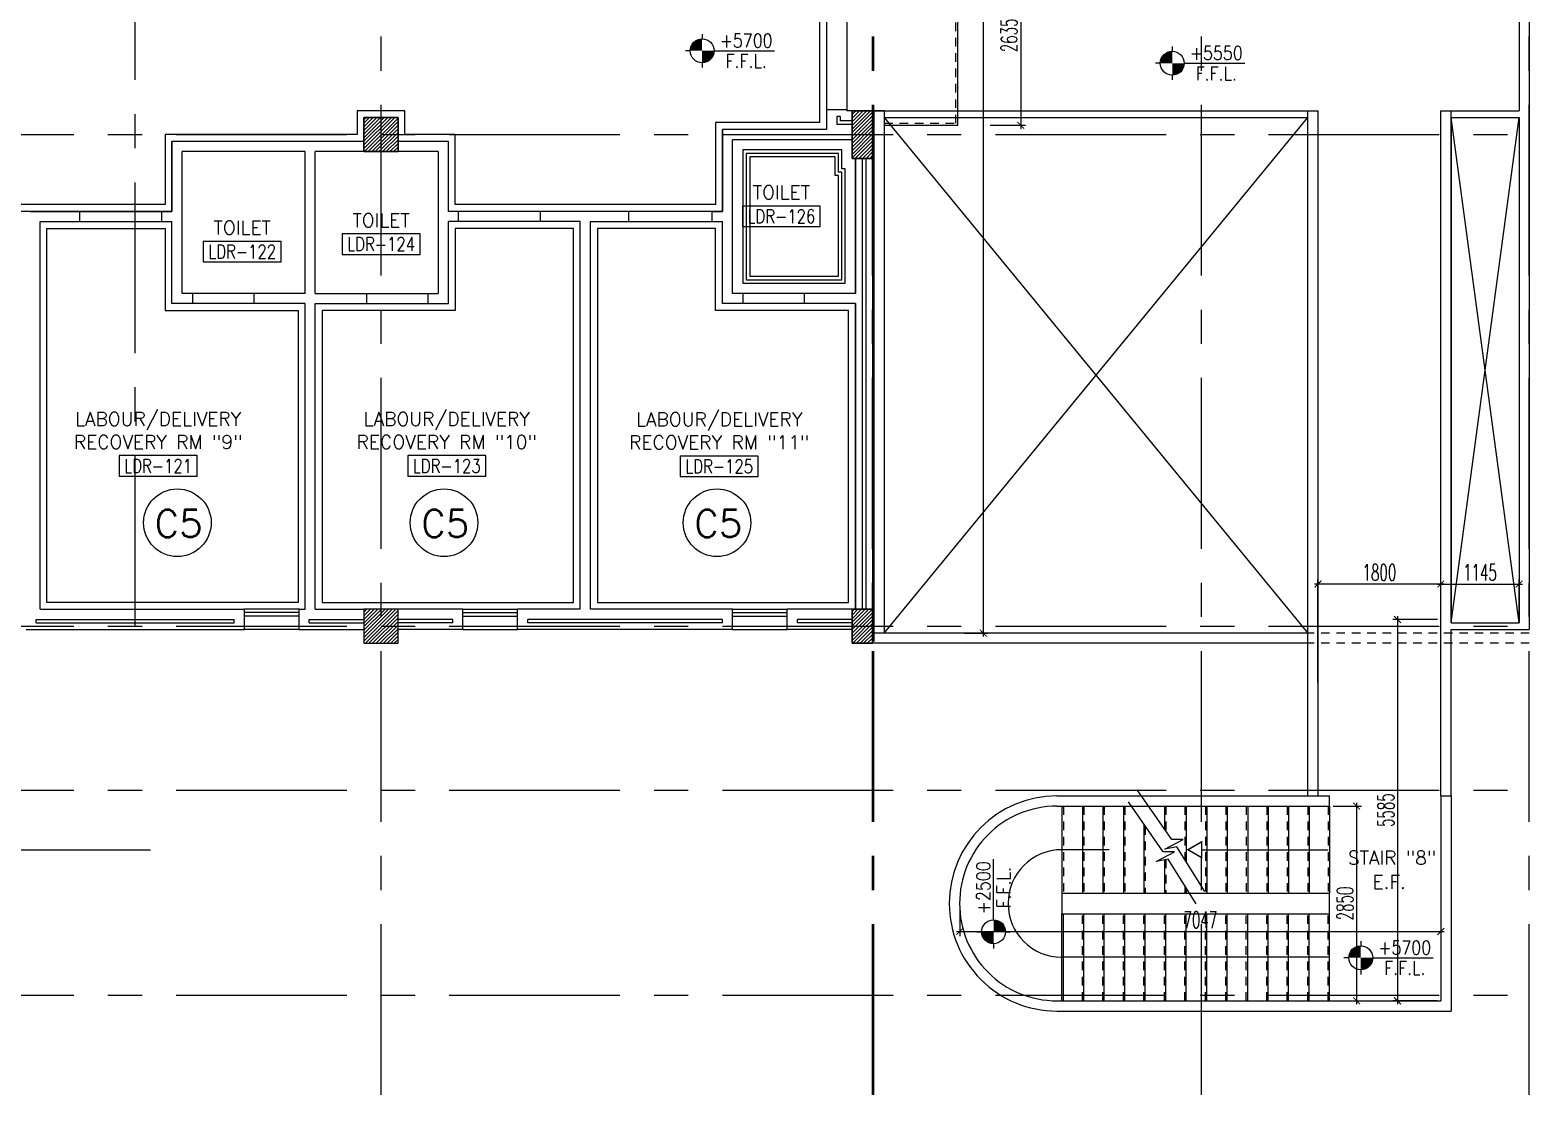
# Model space of a CAD drawing. Extents: x 275967.8 to 276060, y 57291.9 to 57371.4.
# Drawn here: x 275998.39 to 276020.37, y 57291.9 to 57307.49 of the extents above; entities that cross this region are included whole.
import ezdxf
from ezdxf.enums import TextEntityAlignment as Align

# ---------------------------------------------------------------- set-up
doc = ezdxf.new("R2010")
doc.units = 0
doc.header["$MEASUREMENT"] = 0
doc.header["$PDMODE"] = 34
doc.linetypes.add('CENTERX2', pattern=[4, 2.5, -0.5, 0.5, -0.5])
doc.linetypes.add('HIDDEN2', pattern=[0.1875, 0.125, -0.0625])
doc.layers.get('0').update_dxf_attribs({"linetype": 'CONTINUOUS'})
doc.layers.get('DEFPOINTS').update_dxf_attribs({"linetype": 'CONTINUOUS'})
for name, color, linetype in [('AXES', 11, 'CENTERX2'), ('CEILING', 4, 'CONTINUOUS'), ('CEILING-MARKER', 6, 'CONTINUOUS'), ('COL', 5, 'CONTINUOUS'), ('DIM', 4, 'CONTINUOUS'), ('EL-LEVS', 1, 'CONTINUOUS'), ('HAT', 8, 'CONTINUOUS'), ('INSUL', 4, 'CONTINUOUS'), ('LEV-PL', 3, 'CONTINUOUS'), ('LOCKER', 11, 'CONTINUOUS'), ('PART', 9, 'CONTINUOUS'), ('RM-BOX', 11, 'CONTINUOUS'), ('RM-NAME', 11, 'CONTINUOUS'), ('RM-NO', 11, 'CONTINUOUS'), ('ROOF', 7, 'CONTINUOUS'), ('SHAFT', 3, 'CONTINUOUS'), ('STR', 5, 'CONTINUOUS'), ('TITLETEXT', 6, 'CONTINUOUS'), ('TXT', 2, 'CONTINUOUS'), ('WALL', 2, 'CONTINUOUS'), ('WIN', 3, 'CONTINUOUS')]:
    doc.layers.add(name, color=color, linetype=linetype)
doc.styles.add('ROMANS', font='ROMANS.shx', dxfattribs={"width": 0.6})
doc.styles.add('S', font='ROMANS.SHX')
doc.dimstyles.new('STANDARD_IN', dxfattribs={"dimtxt": 0.24, "dimasz": 0.1, "dimexe": 0.07, "dimexo": 0.05, "dimgap": 0.05, "dimtad": 1, "dimdec": 0, "dimlfac": 1000, "dimzin": 0, "dimtxsty": 'ROMANS', "dimblk": 'ARCHTICK', "dimcen": 0.05, "dimdle": 0.05, "dimclrd": 4, "dimclre": 4, "dimclrt": 2, "dimazin": 3, "dimtfac": 1, "dimtdec": 0, "dimtmove": 0, "dimatfit": 3, "dimtolj": 1, "dimtzin": 0})

# ---------------------------------------------------------------- blocks, each defined once
blk = doc.blocks.new('*X95')
at = {"color": 0}
for p, q in [((49339, 118282), (49807, 118750)), ((49339, 118335), (49754, 118750)), ((49339, 118388), (49701, 118750)), ((49339, 118441), (49648, 118750)), ((49339, 118494), (49595, 118750)), ((49339, 118547), (49542, 118750)), ((49339, 118600), (49489, 118750)), ((49339, 118653), (49436, 118750)), ((49339, 118706), (49383, 118750)), ((49360, 118250), (49839, 118729)), ((49413, 118250), (49839, 118676)), ((49466, 118250), (49839, 118623)), ((49519, 118250), (49839, 118570)), ((49572, 118250), (49839, 118517)), ((49625, 118250), (49839, 118464)), ((49678, 118250), (49839, 118411)), ((49731, 118250), (49839, 118358)), ((49784, 118250), (49839, 118305)), ((49837, 118250), (49839, 118252))]:
    blk.add_line(p, q, dxfattribs=at)
blk = doc.blocks.new('*X90')
at = {"color": 0}
for p, q in [((49339, 125495), (49794, 125950)), ((49339, 125548), (49741, 125950)), ((49339, 125601), (49688, 125950)), ((49339, 125654), (49635, 125950)), ((49339, 125707), (49582, 125950)), ((49339, 125760), (49529, 125950)), ((49339, 125813), (49476, 125950)), ((49339, 125866), (49423, 125950)), ((49339, 125919), (49370, 125950)), ((49347, 125450), (49839, 125942)), ((49400, 125450), (49839, 125889)), ((49453, 125450), (49839, 125836)), ((49506, 125450), (49839, 125782)), ((49559, 125450), (49839, 125729)), ((49613, 125450), (49839, 125676)), ((49666, 125450), (49839, 125623)), ((49719, 125450), (49839, 125570)), ((49772, 125450), (49839, 125517)), ((49825, 125450), (49839, 125464))]:
    blk.add_line(p, q, dxfattribs=at)
blk = doc.blocks.new('RM1')
at = {"layer": 'RM-BOX'}
blk.add_lwpolyline([(570, -200), (-570, -200), (-570, -500), (570, -500)], close=True, dxfattribs=at)
at = {"layer": 'RM-NAME', "style": 'ROMANS'}
blk.add_attdef('ROOMNAME1', text='', height=200, dxfattribs=at).set_placement((0, 324), align=Align.MIDDLE)
blk = doc.blocks.new('COL50')
at = {"layer": 'COL'}
blk.add_lwpolyline([(-250, 250), (-250, -250), (250, -250), (250, 250)], close=True, dxfattribs=at)
blk = doc.blocks.new('LEV1')
at = {"layer": 'LEV-PL'}
for p, q in [((0, 245), (0, 175)), ((-175, 0), (-245, 0)), ((175, 0), (1061, 0)), ((0, -175), (0, -245))]:
    blk.add_line(p, q, dxfattribs=at)
at = {"layer": 'LEV-PL', "const_width": 175}
for points in [[(-88, 0, -0.414214), (0, 88, -1)], [(88, 0, -0.414214), (0, -88, -1)]]:
    blk.add_lwpolyline(points, format="xyb", dxfattribs=at)
at = {"layer": 'LEV-PL'}
blk.add_circle((0, 0), 175, dxfattribs=at)
at = {"layer": 'LEV-PL', "color": 4, "style": 'S', "width": 0.85}
for tag, p in [('+0000', (646, 50)), ('F.F.L.', (646, -250))]:
    blk.add_attdef(tag, text='', height=200, dxfattribs=at).set_placement(p, align=Align.CENTER)
blk = doc.blocks.new('C11')
at = {"layer": 'HAT'}
h = blk.add_hatch(dxfattribs=at)
h.set_pattern_fill('ANSI31', color=256, scale=300, style=0)
h.set_pattern_definition([(45, (-248556.182, -75061.005), (-26.5165043, 26.5165043), [])])
h.paths.add_polyline_path([(300, 700), (0, 700), (0, 350), (300, 350)])
h.paths.add_polyline_path([(300, 350), (0, 350), (0, 0), (300, 0)])
at = {"layer": 'COL'}
blk.add_lwpolyline([(300, 700), (300, 0), (0, 0), (0, 700)], close=True, dxfattribs=at)
blk = doc.blocks.new('C-300')
at = {"layer": 'HAT', "linetype": 'BYBLOCK', "ltscale": 0.3}
h = blk.add_hatch(dxfattribs=at)
h.set_pattern_fill('ANSI31', color=8, scale=300, style=0)
h.set_pattern_definition([(45, (-258496.182, -82361.005), (-26.5165043, 26.5165043), [])])
h.paths.add_polyline_path([(300, 500), (0, 500), (0, 250), (300, 250)])
h.paths.add_polyline_path([(300, 250), (0, 250), (0, 0), (300, 0)])
at = {"layer": 'COL'}
blk.add_lwpolyline([(0, 500), (300, 500), (300, 0), (0, 0)], close=True, dxfattribs=at)
blk = doc.blocks.new('_ARCHTICK')
at = {"color": 0, "linetype": 'BYBLOCK', "const_width": 0.15}
blk.add_lwpolyline([(-0.5, -0.5), (0.5, 0.5)], dxfattribs=at)
blk = doc.blocks.new('*D177')
at = {"layer": 'DEFPOINTS', "color": 0, "linetype": 'BYBLOCK', "ltscale": 0.3}
for p in [(276011.673, 57320.113), (276012.033, 57298.663), (276012.356, 57298.663)]:
    blk.add_point(p, dxfattribs=at)
at = {"layer": 'DIM', "color": 4, "linetype": 'BYBLOCK', "ltscale": 0.3}
for p, q in [((276011.723, 57320.113), (276012.426, 57320.113)), ((276012.356, 57320.163), (276012.356, 57298.613)), ((276012.083, 57298.663), (276012.426, 57298.663))]:
    blk.add_line(p, q, dxfattribs=at)
at = {"layer": 'DIM', "color": 4, "linetype": 'BYBLOCK', "ltscale": 0.3, "xscale": 0.1, "yscale": 0.1, "zscale": 0.1}
for p, rotation in [((276012.356, 57320.113), 90), ((276012.356, 57298.663), 270)]:
    blk.add_blockref('_ARCHTICK', p, dxfattribs=dict(at, rotation=rotation))
at = {"layer": 'DIM', "color": 2, "linetype": 'BYBLOCK', "ltscale": 0.3, "insert": (276012.186, 57309.388), "char_height": 0.24, "attachment_point": 5, "rotation": 90, "style": 'ROMANS'}
blk.add_mtext('\\A1;21450', dxfattribs=at)
blk = doc.blocks.new('*D233')
at = {"layer": 'DEFPOINTS', "color": 0, "linetype": 'BYBLOCK', "ltscale": 0.3}
for p in [(276019.06, 57298.863), (276018.424, 57293.278), (276019.06, 57293.278)]:
    blk.add_point(p, dxfattribs=at)
at = {"layer": 'DIM', "color": 4, "linetype": 'BYBLOCK', "ltscale": 0.3}
for p, q in [((276018.424, 57298.913), (276018.424, 57293.228)), ((276019.01, 57298.863), (276018.354, 57298.863)), ((276019.01, 57293.278), (276018.354, 57293.278))]:
    blk.add_line(p, q, dxfattribs=at)
at = {"layer": 'DIM', "color": 4, "linetype": 'BYBLOCK', "ltscale": 0.3, "xscale": 0.1, "yscale": 0.1, "zscale": 0.1}
for p, rotation in [((276018.424, 57298.863), 90), ((276018.424, 57293.278), 270)]:
    blk.add_blockref('_ARCHTICK', p, dxfattribs=dict(at, rotation=rotation))
at = {"layer": 'DIM', "color": 2, "linetype": 'BYBLOCK', "ltscale": 0.3, "insert": (276018.254, 57296.07), "char_height": 0.24, "attachment_point": 5, "rotation": 90, "style": 'ROMANS'}
blk.add_mtext('\\A1;5585', dxfattribs=at)
blk = doc.blocks.new('*D164')
at = {"layer": 'DEFPOINTS', "color": 0, "linetype": 'BYBLOCK', "ltscale": 0.3}
for p in [(276012.013, 57294.703), (276019.06, 57294.703), (276019.06, 57294.294)]:
    blk.add_point(p, dxfattribs=at)
at = {"layer": 'DIM', "color": 4, "linetype": 'BYBLOCK', "ltscale": 0.3}
for p, q in [((276012.013, 57294.653), (276012.013, 57294.224)), ((276019.06, 57294.653), (276019.06, 57294.224)), ((276011.963, 57294.294), (276019.11, 57294.294))]:
    blk.add_line(p, q, dxfattribs=at)
at = {"layer": 'DIM', "color": 4, "linetype": 'BYBLOCK', "ltscale": 0.3, "xscale": 0.1, "yscale": 0.1, "zscale": 0.1, "rotation": 180}
blk.add_blockref('_ARCHTICK', (276012.013, 57294.294), dxfattribs=at)
at = {"layer": 'DIM', "color": 4, "linetype": 'BYBLOCK', "ltscale": 0.3, "xscale": 0.1, "yscale": 0.1, "zscale": 0.1}
blk.add_blockref('_ARCHTICK', (276019.06, 57294.294), dxfattribs=at)
at = {"layer": 'DIM', "color": 2, "linetype": 'BYBLOCK', "ltscale": 0.3, "insert": (276015.537, 57294.464), "char_height": 0.24, "attachment_point": 5, "style": 'ROMANS'}
blk.add_mtext('\\A1;7047', dxfattribs=at)
blk = doc.blocks.new('*D163')
at = {"layer": 'DEFPOINTS', "color": 0, "linetype": 'BYBLOCK', "ltscale": 0.3}
for p in [(276017.43, 57296.128), (276017.41, 57293.278), (276017.826, 57293.278)]:
    blk.add_point(p, dxfattribs=at)
at = {"layer": 'DIM', "color": 4, "linetype": 'BYBLOCK', "ltscale": 0.3}
for p, q in [((276017.48, 57296.128), (276017.896, 57296.128)), ((276017.826, 57296.178), (276017.826, 57293.228)), ((276017.46, 57293.278), (276017.896, 57293.278))]:
    blk.add_line(p, q, dxfattribs=at)
at = {"layer": 'DIM', "color": 4, "linetype": 'BYBLOCK', "ltscale": 0.3, "xscale": 0.1, "yscale": 0.1, "zscale": 0.1}
for p, rotation in [((276017.826, 57296.128), 90), ((276017.826, 57293.278), 270)]:
    blk.add_blockref('_ARCHTICK', p, dxfattribs=dict(at, rotation=rotation))
at = {"layer": 'DIM', "color": 2, "linetype": 'BYBLOCK', "ltscale": 0.3, "insert": (276017.656, 57294.703), "char_height": 0.24, "attachment_point": 5, "rotation": 90, "style": 'ROMANS'}
blk.add_mtext('\\A1;2850', dxfattribs=at)
blk = doc.blocks.new('*D234')
at = {"layer": 'DEFPOINTS', "color": 0, "linetype": 'BYBLOCK', "ltscale": 0.3}
for p in [(276017.26, 57299.381), (276017.26, 57297.889), (276019.06, 57297.889)]:
    blk.add_point(p, dxfattribs=at)
at = {"layer": 'DIM', "color": 4, "linetype": 'BYBLOCK', "ltscale": 0.3}
for p, q in [((276019.11, 57299.381), (276017.21, 57299.381)), ((276017.26, 57297.939), (276017.26, 57299.451)), ((276019.06, 57297.939), (276019.06, 57299.451))]:
    blk.add_line(p, q, dxfattribs=at)
at = {"layer": 'DIM', "color": 4, "linetype": 'BYBLOCK', "ltscale": 0.3, "xscale": 0.1, "yscale": 0.1, "zscale": 0.1, "rotation": 180}
blk.add_blockref('_ARCHTICK', (276017.26, 57299.381), dxfattribs=at)
at = {"layer": 'DIM', "color": 4, "linetype": 'BYBLOCK', "ltscale": 0.3, "xscale": 0.1, "yscale": 0.1, "zscale": 0.1}
blk.add_blockref('_ARCHTICK', (276019.06, 57299.381), dxfattribs=at)
at = {"layer": 'DIM', "color": 2, "linetype": 'BYBLOCK', "ltscale": 0.3, "insert": (276018.16, 57299.551), "char_height": 0.24, "attachment_point": 5, "style": 'ROMANS'}
blk.add_mtext('\\A1;1800', dxfattribs=at)
blk = doc.blocks.new('*D235')
at = {"layer": 'DEFPOINTS', "color": 0, "linetype": 'BYBLOCK', "ltscale": 0.3}
for p in [(276020.205, 57299.381), (276019.06, 57298.863), (276020.205, 57298.863)]:
    blk.add_point(p, dxfattribs=at)
at = {"layer": 'DIM', "color": 4, "linetype": 'BYBLOCK', "ltscale": 0.3}
for p, q in [((276019.01, 57299.381), (276020.255, 57299.381)), ((276019.06, 57298.913), (276019.06, 57299.451)), ((276020.205, 57298.913), (276020.205, 57299.451))]:
    blk.add_line(p, q, dxfattribs=at)
at = {"layer": 'DIM', "color": 4, "linetype": 'BYBLOCK', "ltscale": 0.3, "xscale": 0.1, "yscale": 0.1, "zscale": 0.1, "rotation": 180}
blk.add_blockref('_ARCHTICK', (276019.06, 57299.381), dxfattribs=at)
at = {"layer": 'DIM', "color": 4, "linetype": 'BYBLOCK', "ltscale": 0.3, "xscale": 0.1, "yscale": 0.1, "zscale": 0.1}
blk.add_blockref('_ARCHTICK', (276020.205, 57299.381), dxfattribs=at)
at = {"layer": 'DIM', "color": 2, "linetype": 'BYBLOCK', "ltscale": 0.3, "insert": (276019.633, 57299.551), "char_height": 0.24, "attachment_point": 5, "style": 'ROMANS'}
blk.add_mtext('\\A1;1145', dxfattribs=at)
blk = doc.blocks.new('*D162')
at = {"layer": 'DEFPOINTS', "color": 0, "linetype": 'BYBLOCK', "ltscale": 0.3}
for p in [(276012.406, 57308.734), (276012.406, 57306.099), (276012.906, 57306.099)]:
    blk.add_point(p, dxfattribs=at)
at = {"layer": 'DIM', "color": 4, "linetype": 'BYBLOCK', "ltscale": 0.3}
for p, q in [((276012.906, 57308.784), (276012.906, 57306.049)), ((276012.456, 57308.734), (276012.976, 57308.734)), ((276012.456, 57306.099), (276012.976, 57306.099))]:
    blk.add_line(p, q, dxfattribs=at)
at = {"layer": 'DIM', "color": 4, "linetype": 'BYBLOCK', "ltscale": 0.3, "xscale": 0.1, "yscale": 0.1, "zscale": 0.1}
for p, rotation in [((276012.906, 57308.734), 90), ((276012.906, 57306.099), 270)]:
    blk.add_blockref('_ARCHTICK', p, dxfattribs=dict(at, rotation=rotation))
at = {"layer": 'DIM', "color": 2, "linetype": 'BYBLOCK', "ltscale": 0.3, "insert": (276012.736, 57307.416), "char_height": 0.24, "attachment_point": 5, "rotation": 90, "style": 'ROMANS'}
blk.add_mtext('\\A1;2635', dxfattribs=at)

msp = doc.modelspace()

# ---------------------------------------------------------------- linework, layer by layer
for p, q in [((276015.1171, 57295.6378), (276014.6093, 57296.3691)), ((276014.9903, 57295.4595), (276014.4826, 57296.1908)), ((276015.0185, 57295.4974), (276015.2874, 57295.6378)), ((276015.2874, 57295.6378), (276015.1171, 57295.6378)), ((276014.8917, 57295.3191), (276015.1606, 57295.4595)), ((276015.1606, 57295.4595), (276014.9903, 57295.4595)), ((276015.1939, 57295.5325), (276015.0185, 57295.4974)), ((276015.603, 57294.8772), (276015.1939, 57295.5325)), ((276015.0671, 57295.3542), (276014.8917, 57295.3191)), ((276015.4762, 57294.699), (276015.0671, 57295.3542))]:
    msp.add_line(p, q)
at = {"layer": 'AXES'}
for p, q in [((276003.5355, 57291.8986), (276003.5355, 57370.7113)), ((276015.5555, 57291.8986), (276015.5555, 57370.7113)), ((276010.7355, 57291.8986), (276010.7355, 57370.3613)), ((276010.7555, 57291.8986), (276010.7555, 57370.3613)), ((276020.3555, 57291.8986), (276020.3555, 57370.3613)), ((275999.9355, 57298.7629), (275999.9355, 57357.5829)), ((275968.5355, 57305.9629), (276036.5755, 57305.9629)), ((275968.5355, 57298.7629), (276036.5755, 57298.7629)), ((275968.5355, 57296.3629), (276036.5755, 57296.3629)), ((275968.5355, 57293.3629), (276036.5755, 57293.3629))]:
    msp.add_line(p, q, dxfattribs=at)
at = {"layer": 'CEILING', "linetype": 'BYBLOCK', "ltscale": 0.3}
for points in [[(276000.9355, 57325.4129), (276000.9355, 57319.0429), (276003.6355, 57319.0429), (276003.6355, 57317.0929), (276005.8605, 57317.0929), (276005.8605, 57313.9429), (276000.9355, 57313.9429), (276000.9355, 57308.7879), (276001.4355, 57308.2879), (276010.0605, 57308.2879), (276010.0605, 57306.0379), (276008.5355, 57306.0379), (276008.5355, 57304.8379), (276004.523, 57304.8379), (276004.523, 57305.8629), (276003.7855, 57305.8629), (276003.7855, 57306.2129), (276003.2855, 57306.2129), (276003.2845, 57305.8629), (276000.473, 57305.8629), (276000.473, 57304.8379), (275996.5855, 57304.8379)], [(276000.8355, 57325.3129), (276000.8355, 57318.9429), (276003.5355, 57318.9429), (276003.5355, 57316.9929), (276005.7605, 57316.9929), (276005.7605, 57314.0429), (276000.8355, 57314.0429), (276000.8355, 57308.7465), (276001.3941, 57308.1879), (276009.9605, 57308.1879), (276009.9605, 57306.1379), (276008.4355, 57306.1379), (276008.4355, 57304.9379), (276004.623, 57304.9379), (276004.623, 57305.9629), (276003.8855, 57305.9629), (276003.8855, 57306.3129), (276003.1858, 57306.3129), (276003.1848, 57305.9629), (276000.373, 57305.9629), (276000.373, 57304.9379), (275996.6855, 57304.9379)]]:
    msp.add_lwpolyline(points, dxfattribs=at)
for points in [[(276008.8355, 57305.7379), (276008.8355, 57303.7879), (276010.3355, 57303.7879), (276010.3355, 57305.4629), (276010.2855, 57305.4629), (276010.2855, 57305.7379)], [(276008.8855, 57305.6879), (276008.8855, 57303.8379), (276010.2855, 57303.8379), (276010.2855, 57305.4129), (276010.2355, 57305.4129), (276010.2355, 57305.6879)], [(276008.9355, 57305.6379), (276008.9355, 57303.8879), (276010.2355, 57303.8879), (276010.2355, 57305.3629), (276010.1855, 57305.3629), (276010.1855, 57305.6379)], [(275998.6417, 57304.5879), (276000.373, 57304.5879), (276000.373, 57303.3879), (276002.323, 57303.3879), (276002.323, 57299.1129), (275998.6417, 57299.1129)], [(276006.3542, 57304.5879), (276004.623, 57304.5879), (276004.623, 57303.3879), (276002.673, 57303.3879), (276002.673, 57299.1129), (276006.3542, 57299.1129)], [(276006.7042, 57299.1129), (276010.3855, 57299.1129), (276010.3855, 57303.3879), (276008.4355, 57303.3879), (276008.4355, 57304.5879), (276006.7042, 57304.5879)]]:
    msp.add_lwpolyline(points, close=True, dxfattribs=at)
at = {"layer": 'CEILING-MARKER', "color": 2}
for centre in [(276000.553, 57300.2784), (276004.4584, 57300.2784), (276008.4576, 57300.2784)]:
    msp.add_circle(centre, 0.4949, dxfattribs=at)
at = {"layer": 'COL'}
msp.add_lwpolyline([(276003.2855, 57306.2129), (276003.7855, 57306.2129), (276003.7855, 57305.7129), (276003.2855, 57305.7129)], close=True, dxfattribs=at)
at = {"layer": 'INSUL'}
for p, q in [((276010.2105, 57306.2254), (276010.2105, 57306.1129)), ((276010.2605, 57306.2254), (276010.2105, 57306.2254)), ((276010.2605, 57306.2254), (276010.2605, 57306.1629)), ((276010.4355, 57306.1629), (276010.2605, 57306.1629)), ((276010.4355, 57306.1129), (276010.2105, 57306.1129)), ((276010.5855, 57305.6129), (276010.5855, 57299.0129)), ((276010.6355, 57305.6129), (276010.6355, 57299.0129)), ((275998.4855, 57298.8629), (276001.3855, 57298.8629)), ((275998.4855, 57298.8129), (275998.4855, 57298.8629)), ((275998.4855, 57298.8129), (276001.3855, 57298.8129)), ((276001.3855, 57298.8129), (276001.3855, 57298.8629)), ((276002.4855, 57298.8629), (276003.2855, 57298.8629)), ((276002.4855, 57298.8129), (276002.4855, 57298.8629)), ((276002.4855, 57298.8129), (276003.2855, 57298.8129)), ((276004.5855, 57298.8629), (276003.7855, 57298.8629)), ((276004.5855, 57298.8129), (276003.7855, 57298.8129)), ((276004.5855, 57298.8129), (276004.5855, 57298.8629)), ((276008.5355, 57298.8629), (276005.6855, 57298.8629)), ((276005.6855, 57298.8129), (276005.6855, 57298.8629)), ((276008.5355, 57298.8129), (276005.6855, 57298.8129)), ((276008.5355, 57298.8129), (276008.5355, 57298.8629)), ((276009.6355, 57298.8129), (276009.6355, 57298.8629)), ((276010.4355, 57298.8629), (276009.6355, 57298.8629)), ((276010.4355, 57298.8129), (276009.6355, 57298.8129))]:
    msp.add_line(p, q, dxfattribs=at)
at = {"layer": 'LOCKER', "color": 0, "linetype": 'BYBLOCK', "ltscale": 0.3}
msp.add_line((276019.2105, 57306.2129), (276019.2105, 57298.8861), dxfattribs=at)
at = {"layer": 'ROOF'}
for p, q in [((276020.2055, 57320.0129), (276020.2055, 57306.3129)), ((276020.3555, 57320.1129), (276020.3555, 57298.7129)), ((276010.7355, 57306.3129), (276017.2605, 57306.3129)), ((276010.7555, 57306.3129), (276010.7555, 57298.6629)), ((276010.9055, 57306.3129), (276010.7555, 57306.3129)), ((276010.9055, 57306.3129), (276010.9055, 57298.6629)), ((276010.9055, 57306.2129), (276017.1105, 57306.2129)), ((276017.1105, 57296.2779), (276017.1105, 57306.3129)), ((276017.2605, 57296.2779), (276017.2605, 57306.3129)), ((276019.0605, 57306.3129), (276020.2055, 57306.3129)), ((276019.0605, 57296.2779), (276019.0605, 57306.3129)), ((276019.2105, 57298.8129), (276019.2105, 57306.3129)), ((276019.2105, 57306.2129), (276020.2055, 57306.2129)), ((276020.2055, 57306.2129), (276020.2055, 57298.8129)), ((276017.1105, 57298.6629), (276010.7364, 57298.6629)), ((276019.2105, 57298.8129), (276020.2055, 57298.8129)), ((276019.2105, 57296.2779), (276019.2105, 57298.7129)), ((276019.2105, 57298.7129), (276020.3555, 57298.7129)), ((276017.1105, 57298.5129), (276010.7355, 57298.5129))]:
    msp.add_line(p, q, dxfattribs=at)
at = {"layer": 'SHAFT'}
for p, q in [((276010.9055, 57306.2129), (276017.1105, 57298.6629)), ((276010.9055, 57298.6629), (276017.1105, 57306.2129)), ((276019.2105, 57298.8129), (276020.2055, 57306.2129)), ((276020.2055, 57298.8129), (276019.2105, 57306.2129))]:
    msp.add_line(p, q, dxfattribs=at)
at = {"layer": 'STR', "linetype": 'HIDDEN2'}
for p, q in [((276010.7555, 57298.6629), (276010.7555, 57298.5129)), ((276020.3555, 57298.6629), (276010.7555, 57298.6629)), ((276020.3555, 57298.5129), (276010.7555, 57298.5129)), ((276013.5303, 57296.1279), (276013.5303, 57294.8529)), ((276013.8303, 57296.1279), (276013.8303, 57294.8529)), ((276014.1303, 57296.1279), (276014.1303, 57294.8529)), ((276014.4303, 57296.1279), (276014.4303, 57294.8529)), ((276015.0303, 57296.1279), (276015.0303, 57295.7628)), ((276015.3103, 57296.1279), (276015.3103, 57295.346)), ((276015.6103, 57296.1279), (276015.6103, 57294.8529)), ((276015.9103, 57296.1279), (276015.9103, 57294.8529)), ((276016.2103, 57296.1279), (276016.2103, 57294.8529)), ((276016.5103, 57296.1279), (276016.5103, 57294.8529)), ((276016.8103, 57296.1279), (276016.8103, 57294.8529)), ((276017.1103, 57296.1279), (276017.1103, 57294.8529)), ((276017.4103, 57296.1279), (276017.4103, 57294.8529)), ((276014.7303, 57295.834), (276014.7303, 57294.8529)), ((276015.0303, 57295.3469), (276015.0303, 57294.8529)), ((276015.3103, 57294.9647), (276015.3103, 57294.8529)), ((276015.3303, 57294.9327), (276015.3303, 57294.8529)), ((276013.5103, 57293.2779), (276013.5103, 57294.5529)), ((276013.5303, 57293.2779), (276013.5303, 57294.5529)), ((276013.8103, 57293.2779), (276013.8103, 57294.5529)), ((276014.1103, 57293.2779), (276014.1103, 57294.5529)), ((276014.4103, 57293.2779), (276014.4103, 57294.5529)), ((276014.7103, 57293.2779), (276014.7103, 57294.5529)), ((276015.0103, 57293.2779), (276015.0103, 57294.5529)), ((276015.3103, 57293.2779), (276015.3103, 57294.5529)), ((276015.6103, 57293.2779), (276015.6103, 57294.5529)), ((276015.9103, 57293.2779), (276015.9103, 57294.5529)), ((276016.2103, 57293.2779), (276016.2103, 57294.5529)), ((276016.5103, 57293.2779), (276016.5103, 57294.5529)), ((276016.8103, 57293.2779), (276016.8103, 57294.5529)), ((276017.1103, 57293.2779), (276017.1103, 57294.5529)), ((276017.4103, 57293.2779), (276017.4103, 57294.5529))]:
    msp.add_line(p, q, dxfattribs=at)
at = {"layer": 'STR'}
for p, q in [((276013.5103, 57296.1279), (276013.5103, 57294.8529)), ((276013.8103, 57296.1279), (276013.8103, 57294.8529)), ((276014.1103, 57296.1279), (276014.1103, 57294.8529)), ((276014.4103, 57296.1279), (276014.4103, 57294.8529)), ((276015.0103, 57296.1279), (276015.0103, 57295.7916)), ((276015.3303, 57296.1279), (276015.3303, 57295.314)), ((276015.6303, 57296.1279), (276015.6303, 57294.8529)), ((276015.9303, 57296.1279), (276015.9303, 57294.8529)), ((276016.2303, 57296.1279), (276016.2303, 57294.8529)), ((276016.5303, 57296.1279), (276016.5303, 57294.8529)), ((276016.8303, 57296.1279), (276016.8303, 57294.8529)), ((276017.1303, 57296.1279), (276017.1303, 57294.8529)), ((276017.4303, 57296.1279), (276017.4303, 57294.8529)), ((276014.7103, 57295.8628), (276014.7103, 57294.8529)), ((276014.2034, 57295.4904), (276013.5079, 57295.4904)), ((276015.5554, 57295.4904), (276017.4103, 57295.4904)), ((276015.0103, 57295.3428), (276015.0103, 57294.8529)), ((276015.3103, 57294.9647), (276015.3103, 57294.8529)), ((276015.3303, 57294.9327), (276015.3303, 57294.8529)), ((276013.5103, 57293.2779), (276013.5103, 57294.5529)), ((276013.5303, 57293.2779), (276013.5303, 57294.5529)), ((276013.8303, 57293.2779), (276013.8303, 57294.5529)), ((276014.1303, 57293.2779), (276014.1303, 57294.5529)), ((276014.4303, 57293.2779), (276014.4303, 57294.5529)), ((276014.7303, 57293.2779), (276014.7303, 57294.5529)), ((276015.0303, 57293.2779), (276015.0303, 57294.5529)), ((276015.3303, 57293.2779), (276015.3303, 57294.5529)), ((276015.6303, 57293.2779), (276015.6303, 57294.5529)), ((276015.9303, 57293.2779), (276015.9303, 57294.5529)), ((276016.2303, 57293.2779), (276016.2303, 57294.5529)), ((276016.5303, 57293.2779), (276016.5303, 57294.5529)), ((276016.8303, 57293.2779), (276016.8303, 57294.5529)), ((276017.1303, 57293.2779), (276017.1303, 57294.5529)), ((276017.4303, 57293.2779), (276017.4303, 57294.5529)), ((276017.4303, 57293.9154), (276013.5079, 57293.9154))]:
    msp.add_line(p, q, dxfattribs=at)
msp.add_lwpolyline([(276010.9055, 57306.0988), (276011.9855, 57306.0988), (276011.9855, 57308.7338), (276010.9055, 57308.7338)], dxfattribs=at)
at = {"layer": 'STR', "linetype": 'HIDDEN2'}
msp.add_lwpolyline([(276010.9055, 57306.1288), (276011.9555, 57306.1288), (276011.9555, 57308.7038), (276010.9055, 57308.7038)], dxfattribs=at)
at = {"layer": 'STR', "const_width": 0.0215}
msp.add_lwpolyline([(276015.5554, 57295.375), (276015.5554, 57295.6059), (276015.3554, 57295.4904)], close=True, dxfattribs=at)
at = {"layer": 'STR'}
msp.add_arc((276013.5079, 57294.7029), 0.7875, 90, 270, dxfattribs=at)
at = {"layer": 'TITLETEXT'}
msp.add_line((275981.6691, 57295.4865), (276000.1589, 57295.4865), dxfattribs=at)
at = {"layer": 'WALL'}
for p, q in [((276010.0605, 57308.1254), (276010.0605, 57306.3254)), ((276010.3605, 57308.1254), (276010.3605, 57306.3254)), ((276010.0605, 57306.3254), (276010.0605, 57306.0379)), ((276010.3605, 57306.3254), (276010.0605, 57306.3254)), ((276010.3605, 57306.3254), (276010.3605, 57306.3129)), ((276010.4855, 57306.3129), (276010.3605, 57306.3129)), ((276008.5355, 57304.8379), (276008.5355, 57306.0379)), ((276010.0605, 57306.0379), (276008.5355, 57306.0379)), ((276000.473, 57304.8379), (276000.473, 57305.8629)), ((276003.2855, 57305.8629), (276000.473, 57305.8629)), ((276000.623, 57303.6379), (276000.623, 57305.7129)), ((276002.423, 57305.7129), (276000.623, 57305.7129)), ((276002.423, 57303.6379), (276002.423, 57305.7129)), ((276003.2855, 57305.7129), (276002.573, 57305.7129)), ((276002.573, 57303.6379), (276002.573, 57305.7129)), ((276004.523, 57305.8629), (276003.7855, 57305.8629)), ((276004.373, 57305.7129), (276003.7855, 57305.7129)), ((276004.373, 57305.7129), (276004.373, 57303.6379)), ((276004.523, 57304.8379), (276004.523, 57305.8629)), ((276008.6855, 57303.6379), (276008.6855, 57305.8879)), ((276010.4355, 57305.8879), (276008.6855, 57305.8879)), ((276010.4855, 57305.6129), (276010.4855, 57303.6379)), ((276010.4855, 57303.6379), (276010.4855, 57305.6129)), ((276010.7355, 57305.6129), (276010.7355, 57299.0129)), ((275998.5371, 57304.8379), (275997.9355, 57304.8379)), ((275998.3964, 57304.8379), (275999.123, 57304.8379)), ((275999.123, 57304.6879), (275999.123, 57304.8379)), ((275999.123, 57304.8379), (276000.473, 57304.8379)), ((276000.323, 57304.6879), (276000.323, 57304.8379)), ((276004.673, 57304.8379), (276004.523, 57304.8379)), ((276008.3855, 57304.8379), (276004.673, 57304.8379)), ((276004.673, 57304.6879), (276004.673, 57304.8379)), ((276005.873, 57304.6879), (276005.873, 57304.8379)), ((276007.1635, 57304.6879), (276007.1635, 57304.8379)), ((276008.3855, 57304.6879), (276008.3855, 57304.8379)), ((276008.3855, 57304.8379), (276008.5355, 57304.8379)), ((275998.5417, 57299.0129), (275998.5417, 57304.6879)), ((275998.5464, 57304.6879), (275999.123, 57304.6879)), ((275999.123, 57304.6879), (276000.473, 57304.6879)), ((276000.473, 57303.4879), (276000.473, 57304.6879)), ((276004.523, 57303.4879), (276004.523, 57304.6879)), ((276004.673, 57304.6879), (276004.523, 57304.6879)), ((276006.4542, 57304.6879), (276004.673, 57304.6879)), ((276006.4542, 57299.0129), (276006.4542, 57304.6879)), ((276006.6042, 57304.6879), (276008.3855, 57304.6879)), ((276006.6042, 57299.0129), (276006.6042, 57304.6879)), ((276008.3855, 57304.6879), (276008.5355, 57304.6879)), ((276008.5355, 57303.4879), (276008.5355, 57304.6879)), ((275998.5417, 57299.0129), (275998.5417, 57303.4879)), ((276000.773, 57303.4879), (276000.473, 57303.4879)), ((276000.773, 57303.6379), (276000.623, 57303.6379)), ((276002.423, 57303.6379), (276000.773, 57303.6379)), ((276000.773, 57303.6379), (276000.773, 57303.4879)), ((276002.423, 57303.4879), (276000.773, 57303.4879)), ((276001.673, 57303.6379), (276001.673, 57303.4879)), ((276002.423, 57299.0129), (276002.423, 57303.4879)), ((276002.423, 57299.0129), (276002.423, 57303.4879)), ((276002.423, 57299.0129), (276002.423, 57303.4879)), ((276002.573, 57303.6379), (276003.323, 57303.6379)), ((276002.573, 57299.0129), (276002.573, 57303.4879)), ((276002.573, 57299.0129), (276002.573, 57303.4879)), ((276002.573, 57299.0129), (276002.573, 57303.4879)), ((276002.573, 57303.4879), (276003.323, 57303.4879)), ((276003.323, 57303.6379), (276004.373, 57303.6379)), ((276003.323, 57303.6379), (276003.323, 57303.4879)), ((276003.323, 57303.4879), (276004.523, 57303.4879)), ((276004.223, 57303.6379), (276004.223, 57303.4879)), ((276006.4542, 57299.0129), (276006.4542, 57303.4879)), ((276006.6042, 57299.0129), (276006.6042, 57303.4879)), ((276008.8355, 57303.4879), (276008.5355, 57303.4879)), ((276008.8355, 57303.6379), (276008.6855, 57303.6379)), ((276010.4855, 57303.6379), (276008.8355, 57303.6379)), ((276008.8355, 57303.6379), (276008.8355, 57303.4879)), ((276010.4855, 57303.4879), (276008.8355, 57303.4879)), ((276009.7355, 57303.6379), (276009.7355, 57303.4879)), ((276010.4855, 57303.4879), (276010.4855, 57299.0129)), ((276010.4855, 57299.0129), (276010.4855, 57303.4879)), ((276010.4855, 57299.0129), (276010.4855, 57303.4879)), ((276010.4855, 57299.0129), (276010.4855, 57303.4879)), ((275998.5417, 57299.0129), (276001.5355, 57299.0129)), ((276001.5355, 57298.7129), (276001.5355, 57299.0129)), ((276002.3355, 57299.0129), (276002.423, 57299.0129)), ((276002.3355, 57298.7129), (276002.3355, 57299.0129)), ((276002.573, 57299.0129), (276003.2855, 57299.0129)), ((276004.7355, 57299.0129), (276003.7846, 57299.0129)), ((276004.7355, 57298.7129), (276004.7355, 57299.0129)), ((276006.4542, 57299.0129), (276005.5355, 57299.0129)), ((276005.5355, 57298.7129), (276005.5355, 57299.0129)), ((276008.6855, 57299.0129), (276006.6042, 57299.0129)), ((276008.6855, 57298.7129), (276008.6855, 57299.0129)), ((276009.4855, 57298.7129), (276009.4855, 57299.0129)), ((276010.4355, 57299.0129), (276009.4855, 57299.0129)), ((275998.3355, 57298.7129), (276001.5355, 57298.7129)), ((276002.3355, 57298.7129), (276003.2855, 57298.7129)), ((276004.7355, 57298.7129), (276003.7855, 57298.7129)), ((276008.6855, 57298.7129), (276005.5355, 57298.7129)), ((276010.4355, 57298.7129), (276009.4855, 57298.7129)), ((276013.435, 57296.2779), (276017.4303, 57296.2779)), ((276017.4303, 57296.1279), (276017.4303, 57296.2779)), ((276019.0605, 57296.2779), (276019.2105, 57296.2779)), ((276019.0605, 57296.2779), (276019.0605, 57293.2779)), ((276019.2105, 57296.2779), (276019.2105, 57293.1279)), ((276013.435, 57296.1279), (276017.4303, 57296.1279)), ((276013.5103, 57294.8529), (276017.4303, 57294.8529)), ((276013.5103, 57294.8529), (276013.5103, 57294.5529)), ((276017.4303, 57294.5529), (276017.4303, 57294.8529)), ((276013.5103, 57294.5529), (276017.4303, 57294.5529)), ((276013.435, 57293.2779), (276019.0605, 57293.2779)), ((276013.435, 57293.1279), (276019.2105, 57293.1279))]:
    msp.add_line(p, q, dxfattribs=at)
at = {"layer": 'WALL', "linetype": 'BYBLOCK', "ltscale": 0.3}
for points in [[(276003.2855, 57305.7129), (276003.7855, 57305.7129), (276003.7855, 57306.2129), (276003.2855, 57306.2129)], [(276010.4355, 57305.6129), (276010.7355, 57305.6129), (276010.7355, 57306.3129), (276010.4355, 57306.3129)], [(276003.2855, 57298.5129), (276003.7855, 57298.5129), (276003.7855, 57299.0129), (276003.2855, 57299.0129)], [(276010.4355, 57298.5129), (276010.7355, 57298.5129), (276010.7355, 57299.0129), (276010.4355, 57299.0129)]]:
    msp.add_lwpolyline(points, close=True, dxfattribs=at)
at = {"layer": 'WALL'}
for radius, start, end in [(1.575, 90, 180), (1.425, 89.99998, 180), (1.575, 180, 270.00003), (1.425, 180, 270.00003)]:
    msp.add_arc((276013.435, 57294.7029), radius, start, end, dxfattribs=at)
at = {"layer": 'WIN'}
for p, q in [((276002.3355, 57299.0129), (276001.5355, 57299.0129)), ((276002.3355, 57298.9629), (276001.5355, 57298.9629)), ((276002.3355, 57298.9129), (276001.5355, 57298.9129)), ((276004.7355, 57299.0129), (276005.5355, 57299.0129)), ((276004.7355, 57298.9629), (276005.5355, 57298.9629)), ((276004.7355, 57298.9129), (276005.5355, 57298.9129)), ((276008.6855, 57299.0129), (276009.4855, 57299.0129)), ((276008.6855, 57298.9629), (276009.4855, 57298.9629)), ((276008.6855, 57298.9129), (276009.4855, 57298.9129)), ((276002.3355, 57298.7129), (276001.5355, 57298.7129)), ((276004.7355, 57298.7129), (276005.5355, 57298.7129)), ((276008.6855, 57298.7129), (276009.4855, 57298.7129))]:
    msp.add_line(p, q, dxfattribs=at)

# ---------------------------------------------------------------- block references
at = {"layer": 'COL', "xscale": 0.001, "yscale": 0.001, "zscale": 0.001}
for p in [(276003.5355, 57305.9629), (276003.5355, 57298.7629)]:
    msp.add_blockref('COL50', p, dxfattribs=at)
at = {"layer": 'COL', "linetype": 'BYBLOCK', "xscale": 0.001, "yscale": 0.001, "zscale": 0.001}
msp.add_blockref('C11', (276010.4355, 57305.6129), dxfattribs=at)
at = {"layer": 'COL', "color": 6, "linetype": 'BYBLOCK', "ltscale": 0.3, "xscale": 0.001, "yscale": 0.001, "zscale": 0.001}
msp.add_blockref('C-300', (276010.4355, 57298.5129), dxfattribs=at)
at = {"layer": 'EL-LEVS', "xscale": 0.001, "yscale": 0.001, "zscale": 0.001, "rotation": 90}
msp.add_blockref('LEV1', (276012.5082, 57294.2892), dxfattribs=at).add_auto_attribs({'F.F.L.': 'F.F.L.', '+0000': '+2500'})
at = {"layer": 'HAT', "xscale": 0.001, "yscale": 0.001, "zscale": 0.001}
for name in ['*X90', '*X95']:
    msp.add_blockref(name, (275953.9463, 57180.2632), dxfattribs=at)
at = {"layer": 'LEV-PL', "xscale": 0.001, "yscale": 0.001, "zscale": 0.001}
for p, values in [((276008.2395, 57307.1903), {'F.F.L.': 'F.F.L.', '+0000': '+5700'}), ((276015.1252, 57307.0074), {'F.F.L.': 'F.F.L.', '+0000': '+5550'})]:
    msp.add_blockref('LEV1', p, dxfattribs=at).add_auto_attribs(values)
at = {"layer": 'PART', "xscale": 0.001, "yscale": 0.001, "zscale": 0.001}
msp.add_blockref('LEV1', (276017.886, 57293.9083), dxfattribs=at).add_auto_attribs({'F.F.L.': 'F.F.L.', '+0000': '+5700'})
at = {"layer": 'RM-NAME'}
ref = msp.add_blockref('RM1', (276009.4005, 57305.1162), dxfattribs=dict(at, xscale=0.001, yscale=0.001, zscale=0.001))
ref.add_attrib('ROOMNO', 'LDR-126', dxfattribs={"layer": 'RM-NO', "height": 0.2, "style": 'ROMANS', "width": 0.8}).set_placement((276009.4005, 57304.7662), align=Align.MIDDLE)
ref.add_attrib('ROOMNAME2', 'TOILET', dxfattribs={"height": 0.2, "style": 'ROMANS'}).set_placement((276009.4005, 57305.1162), align=Align.MIDDLE)
ref = msp.add_blockref('RM1', (276003.5367, 57304.7084), dxfattribs=dict(at, xscale=0.001, yscale=0.001, zscale=0.001))
ref.add_attrib('ROOMNO', 'LDR-124', dxfattribs={"layer": 'RM-NO', "height": 0.2, "style": 'ROMANS', "width": 0.8}).set_placement((276003.5367, 57304.3584), align=Align.MIDDLE)
ref.add_attrib('ROOMNAME2', 'TOILET', dxfattribs={"height": 0.2, "style": 'ROMANS'}).set_placement((276003.5367, 57304.7084), align=Align.MIDDLE)
ref = msp.add_blockref('RM1', (276001.5025, 57304.5995), dxfattribs=dict(at, xscale=0.001, yscale=0.001, zscale=0.001))
ref.add_attrib('ROOMNO', 'LDR-122', dxfattribs={"layer": 'RM-NO', "height": 0.2, "style": 'ROMANS', "width": 0.8}).set_placement((276001.5025, 57304.2495), align=Align.MIDDLE)
ref.add_attrib('ROOMNAME2', 'TOILET', dxfattribs={"height": 0.2, "style": 'ROMANS'}).set_placement((276001.5025, 57304.5995), align=Align.MIDDLE)
ref = msp.add_blockref('RM1', (276000.2706, 57301.461), dxfattribs=dict(at, xscale=0.001, yscale=0.001, zscale=0.001))
ref.add_attrib('ROOMNO', 'LDR-121', dxfattribs={"layer": 'RM-NO', "height": 0.2, "style": 'ROMANS', "width": 0.8}).set_placement((276000.2706, 57301.111), align=Align.MIDDLE)
ref.add_attrib('ROOMNAME2', 'RECOVERY RM "9"', dxfattribs={"height": 0.2, "style": 'ROMANS'}).set_placement((276000.2706, 57301.461), align=Align.MIDDLE)
ref.add_attrib('ROOMNAME1', 'LABOUR/DELIVERY', dxfattribs={"height": 0.2, "style": 'ROMANS'}).set_placement((276000.2706, 57301.7848), align=Align.MIDDLE)
ref = msp.add_blockref('RM1', (276004.4985, 57301.461), dxfattribs=dict(at, xscale=0.001, yscale=0.001, zscale=0.001))
ref.add_attrib('ROOMNO', 'LDR-123', dxfattribs={"layer": 'RM-NO', "height": 0.2, "style": 'ROMANS', "width": 0.8}).set_placement((276004.4985, 57301.111), align=Align.MIDDLE)
ref.add_attrib('ROOMNAME2', 'RECOVERY RM "10"', dxfattribs={"height": 0.2, "style": 'ROMANS'}).set_placement((276004.4985, 57301.461), align=Align.MIDDLE)
ref.add_attrib('ROOMNAME1', 'LABOUR/DELIVERY', dxfattribs={"height": 0.2, "style": 'ROMANS'}).set_placement((276004.4985, 57301.7848), align=Align.MIDDLE)
ref = msp.add_blockref('RM1', (276008.4891, 57301.4546), dxfattribs=dict(at, xscale=0.001, yscale=0.001, zscale=0.001))
ref.add_attrib('ROOMNO', 'LDR-125', dxfattribs={"layer": 'RM-NO', "height": 0.2, "style": 'ROMANS', "width": 0.8}).set_placement((276008.4891, 57301.1046), align=Align.MIDDLE)
ref.add_attrib('ROOMNAME2', 'RECOVERY RM "11"', dxfattribs={"height": 0.2, "style": 'ROMANS'}).set_placement((276008.4891, 57301.4546), align=Align.MIDDLE)
ref.add_attrib('ROOMNAME1', 'LABOUR/DELIVERY', dxfattribs={"height": 0.2, "style": 'ROMANS'}).set_placement((276008.4891, 57301.7784), align=Align.MIDDLE)

# ---------------------------------------------------------------- texts
at = {"layer": 'RM-NAME', "style": 'ROMANS'}
for s, p in [('STAIR "8"', (276018.3456, 57295.3724)), ('E.F.', (276018.3025, 57295.0187))]:
    msp.add_text(s, height=0.2, dxfattribs=at).set_placement(p, align=Align.MIDDLE)
at = {"layer": 'TXT', "color": 6, "style": 'ROMANS'}
for p in [(276000.2186, 57300.066), (276004.1239, 57300.066), (276008.1232, 57300.066)]:
    msp.add_text('C5', height=0.4, dxfattribs=at).set_placement(p)

# ---------------------------------------------------------------- dimensions: what is measured, and where the dimension line sits
at = {"layer": 'DIM', "linetype": 'BYBLOCK', "ltscale": 0.3}
for base, p1, p2, picture, middle in [((276012.3562, 57298.6629), (276011.6731, 57320.1129), (276012.0332, 57298.6629), '*D177', (276012.1862, 57309.3879)), ((276012.9061, 57306.0988), (276012.4063, 57308.7338), (276012.4063, 57306.0988), '*D162', (276012.7361, 57307.4163)), ((276018.4235, 57293.2779), (276019.0605, 57298.8629), (276019.0605, 57293.2779), '*D233', (276018.2535, 57296.0704)), ((276017.8264, 57293.2779), (276017.4303, 57296.1279), (276017.4103, 57293.2779), '*D163', (276017.6564, 57294.7029))]:
    dim = msp.add_linear_dim(base=base, p1=p1, p2=p2, angle=90, dimstyle='STANDARD_IN', dxfattribs=at)
    dim.commit()
    dim.dimension.update_dxf_attribs({"geometry": picture, "text_midpoint": middle})
for base, p1, p2, picture, middle in [((276017.2605, 57299.3808), (276019.0605, 57297.8892), (276017.2605, 57297.8892), '*D234', (276018.1605, 57299.5508)), ((276020.2055, 57299.3808), (276019.0605, 57298.8629), (276020.2055, 57298.8629), '*D235', (276019.633, 57299.5508)), ((276019.0605, 57294.2945), (276012.0135, 57294.7029), (276019.0605, 57294.7029), '*D164', (276015.537, 57294.4645))]:
    dim = msp.add_linear_dim(base=base, p1=p1, p2=p2, dimstyle='STANDARD_IN', dxfattribs=at)
    dim.commit()
    dim.dimension.update_dxf_attribs({"geometry": picture, "text_midpoint": middle})

doc.saveas('drawing.dxf')
